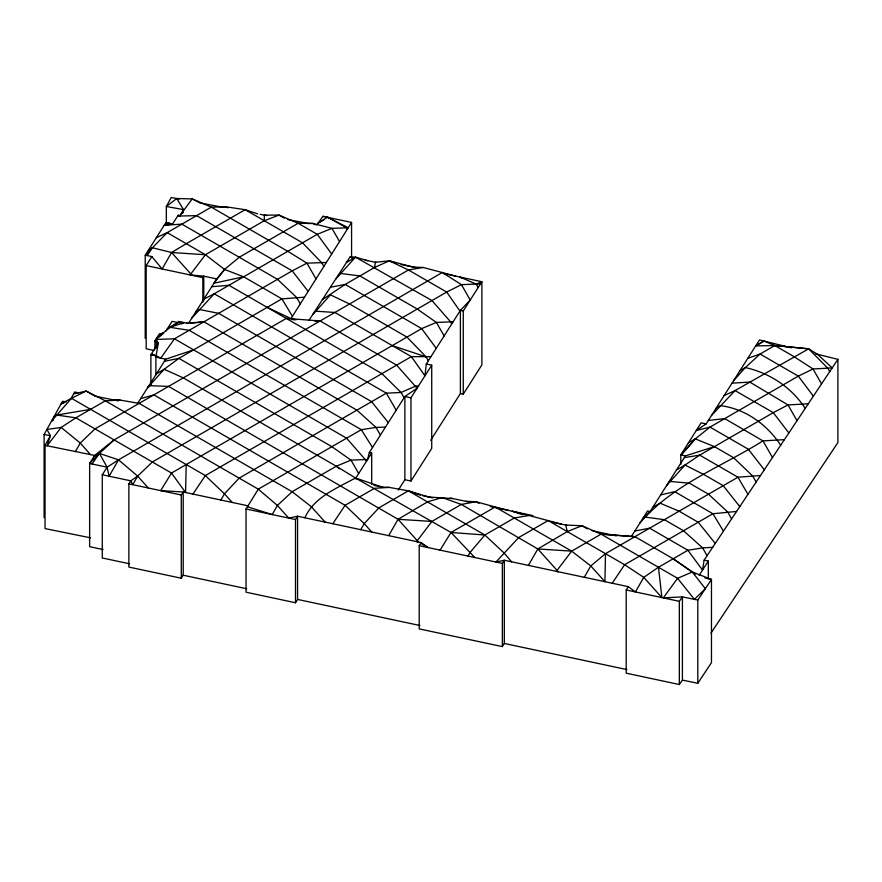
<?xml version="1.0" encoding="UTF-8"?>
<svg xmlns="http://www.w3.org/2000/svg" width="882" height="882" viewBox="0 0 882 882"><rect width="100%" height="100%" fill="white"/><g stroke="black" fill="none" stroke-linecap="round" stroke-linejoin="round"><path stroke-width="1.32" d="M316.726 225.053L322.911 216.333L327.553 217.17L348.214 227.788L331.963 228.35L312.834 223.422L298.116 223.278L239.254 257.257L224.535 269.44L216.685 278.91L203.786 276.154L190.071 274.93L205.418 254.722L264.28 220.732L264.346 215.131L278.999 215.098L298.116 223.278L317.244 234.314L331.698 254.005M760.482 475.552L737.947 477.206L605.504 553.676L604.92 581.679L590.786 565.935L571.668 551.14L495.166 506.974L476.048 501.715L465.685 501.296M186.212 464.538L185.562 492.498L171.494 473.039L75.874 417.836L56.757 415.047L54.045 416.58M322.393 299.615L345.182 284.434L374.607 267.444L375.401 262.252L389.326 260.84L413.195 267.081L423.173 267.478L442.29 272.527L461.418 284.643L470.238 300.012L460.393 310.343L426.293 363.99L424.948 375.82L411.365 356.626L334.873 312.471L315.745 311.181L314.389 311.985M815.31 353.748L837.9 359.338L704.123 560.136L702.524 570.07L687.894 550.269L649.648 528.186L634.853 530.997M75.4 451.529L80.284 443.073L95.002 428.873L286.308 318.413L320.155 320.96L396.646 365.126L417.043 388.245L404.871 396.525L369.326 452.521L367.596 459.489L351.003 460.128L336.285 466.214L292.129 491.704L277.411 505.463L272.196 514.57L247.434 506.786L258.294 489.168L361.311 429.688L376.03 427.439L385.467 427.086M90.648 537.844L45.048 528.583L45.048 445.366L50.417 435.653L46.9 429.446L61.156 427.428L75.874 417.836L105.311 400.836L120.029 400.064L139.147 403.383L292.129 491.704L311.258 506.654L325.116 522.1M70.648 399.248L74.661 392.005L78.63 392.81M44.1 517.701L44.1 434.495L62.545 401.266L66.337 401.983M166.345 224.237L166.345 206.498L176.72 198.516L183.544 209.618L180.171 215.616L177.657 216.057L196.598 215.649L292.218 270.851L308.149 291.391M257.61 213.852L245.152 209.695L186.289 243.675L171.571 252.517L162.123 268.977L151.869 256.574L145.221 255.163L145.221 338.368M455.696 276.132L442.29 272.527L118.53 459.842L109.114 476.225L107.119 467.206L99.401 453.414L114.12 439.909L408.454 269.98L423.173 267.478M480.481 283.905L461.418 284.643L446.7 292.063L152.365 461.992L137.647 476.115L132.741 484.67L130.768 480.822L102.279 474.77L102.279 557.986L129.478 563.763M220.875 500.039L224.458 493.799L239.165 478.121L386.338 393.163L401.056 392.479L415.764 386.029L418.52 385.919M304.863 517.789C314.08 497.062 336.803 488.352 355.402 477.978L382.259 487.118L389.249 487.393L408.366 490.844L428.884 497.04L452.885 498.573M360.738 529.685L364.222 523.632L378.94 507.834L408.366 490.844L420.416 495.243M388.675 535.639L398.058 519.3L427.494 501.88L442.213 497.569L461.33 504.427L537.822 548.957L558.273 571.745L556.333 571.338L571.668 551.14L601.094 534.139L634.941 536.686L673.187 558.769L695.523 574.061M478.915 503.402L476.048 501.715L461.33 504.427L431.893 521.427L416.613 541.592L418.41 541.978L398.058 519.3L168.583 386.393L149.455 385.677L147.57 387.782L164.173 369.249L178.892 358.357L281.909 298.877L304.51 297.179M468.011 556.079L470.139 552.364L484.857 535.01L514.294 518.01L529.013 515.507L561.525 524.173M528.395 565.384L537.822 548.957L567.258 531.603L581.977 525.727L601.094 534.139L677.585 578.305L694.41 599.363L705.335 588.68L692.304 571.988L677.585 578.305L663.319 597.886L682.414 596.882L697.805 600.058L711.465 579.43L692.304 571.988M584.27 577.28L590.786 565.935L605.504 553.676M181.67 323.937L183.996 322.592L177.844 322.592L167.238 328.986L177.844 322.592L178.561 321.423L187.16 323.275M155.894 374.828L155.894 357.089L158.286 343.043L155.882 339.427L174.482 338.82L292.218 270.851L306.936 263.156L326.362 262.483M440.074 550.136L451.022 532.463L495.166 506.974L508.749 510.48M453.116 321.787L436.392 322.426L421.673 328.6L171.494 473.039L160.678 490.624L183.213 492.002L248.04 505.827L246.034 508.98L246.034 592.197L295.503 602.748L295.503 519.542L297.565 516.224L421.221 542.573L428.145 547.59L420.736 543.323M295.503 602.748L297.565 599.44L297.565 516.224L288.756 518.098L277.411 505.463L258.294 489.168L105.311 400.836L86.182 391.079L73.614 393.89M679.327 684.52L679.327 601.315L682.414 596.882L682.414 680.099L679.327 684.52L626.198 673.175L626.198 589.959L628.26 586.651L635.404 591.932L643.75 577.379L658.468 567.269L687.894 550.269L702.612 547.887L712.667 547.314M421.221 542.573L419.215 545.693L419.215 628.899L502.354 646.605L502.354 563.389L504.317 560.257L628.26 586.651M502.354 646.605L504.317 643.463L504.317 560.257L495.949 562.032L518.704 537.546L548.13 520.556L624.621 564.723L643.75 577.379L661.897 597.588L658.468 567.269M181.284 578.217L181.284 495.011L183.213 492.002L183.213 575.218L181.284 578.217L128.871 567.06L128.871 483.854L130.768 480.822L137.647 476.115L148.308 487.989M114.12 439.909L94.672 455.443L89.633 463.469L89.633 546.675L103.084 549.552M267.191 307.377L291.016 318.6L351.576 222.44L322.911 216.333M154.074 350.474L146.169 348.787L146.169 265.581L151.869 256.574M150.888 384.739L150.888 354.729L158.286 343.043L156.357 342.602L156.357 348.059M165.926 331.07L172.078 321.346L177.844 322.592M178.627 215.285L177.866 215.726L180.171 215.616L178.197 215.197L172.563 224.006L165.915 222.595L145.221 255.163L167.172 232.639L211.316 207.149L226.035 206.818L245.152 209.695L302.526 242.815L321.643 262.649L323.848 266.474M202.838 302.195L202.838 277.643L203.786 276.154L203.786 300.707M188.384 323.54L216.685 278.91M355.248 478.915L371.686 453.05L369.326 452.521M398.344 490.017L404.871 479.731L404.871 396.525L410.968 397.804L431.728 365.17L426.293 363.99M430.648 440.35L460.393 393.548L460.393 310.343L463.271 310.949L481.881 281.711L443.723 273.585M631.347 536.532L647.553 510.987L650.111 511.516L685.424 455.884L714.42 446.634L733.548 457.67L752.666 475.993L756.139 482.068M786.391 346.593L808.629 348.842L817.515 354.299L832.2 367.904L813.028 368.985L798.309 376.118L710.01 427.097L696.262 430.504L706.129 423.922L759.479 339.934L791.386 347.828M154.912 349.129L154.912 340.937L159.565 333.639L161.759 334.113L163.655 333.473M137.471 403.658L165.75 359.195L193.61 349.856M460.393 393.548L463.271 394.155L481.881 364.916L481.881 281.711L476.126 284.07L459.842 277.014L462.168 278.359M404.871 479.731L410.968 481.021L431.728 448.376L431.728 365.17M162.641 332.735L156.478 338.479L158.749 337.167M102.279 474.77L107.119 467.206L118.53 459.842L137.647 476.115M699.106 575.395L708.323 561.051L704.123 560.136M308.943 320.387L349.945 257.092L355.49 257.169L367.706 260.686M156.357 342.602L157.139 341.389L154.912 340.937M682.414 680.099L697.805 683.274L711.465 662.636L711.465 579.43L704.927 577.964M332.801 523.732L345.094 505.298L374.53 488.297L389.249 487.393M710.969 633.089L837.9 442.555L837.9 359.338M192.938 494.074L205.33 475.574L411.365 356.626L430.945 356.67M612.207 583.234L624.621 564.723L712.921 513.743L736.569 511.439M147.118 255.56L152.454 247.765L171.571 252.517L205.418 254.722L224.535 269.44L243.664 276.805L281.909 298.877L292.449 316.318M92.07 463.987L99.401 453.414L118.53 459.842M224.535 269.44L213.962 283.21L243.664 276.805M93.801 395.489L86.182 391.079L71.464 398.289L51.498 421.177L53.593 419.964M681.345 455.002L695.303 438.883L710.01 427.097L748.256 449.181L764.319 469.797M191.879 318.049L214.227 293.794L317.244 234.314L331.963 228.35L339.548 241.547M733.615 380.66L745.356 367.551L760.063 354.035L774.782 345.535L789.5 346.913M711.454 415.532L735.037 390.572L808.629 348.842L827.746 368.158L829.719 371.609M666.549 485.618L684.983 465.023L699.702 455.134L773.282 412.644L788.001 404.926L808.287 403.791M639.869 523.103C672.382 484.659 721.289 467.063 762.974 440.879L784.385 439.666M335.601 279.23L355.49 257.169L431.982 300.564L452.036 323.485L451.099 322.944M312.768 314.499L330.463 294.864L349.581 303.97L406.955 337.089L426.083 356.857L428.332 360.782M714.42 446.634L695.303 438.883L680.805 454.88L680.805 464.428M650.111 511.516L642.746 518.561L645.249 517.095L664.367 519.696L683.495 530.732L702.612 547.887L707.088 555.704M183.996 322.592L170.072 327.332L156.478 338.479L161.56 335.149M346.428 262.516L355.49 257.169M338.412 274.886L340.772 273.486L359.9 275.934L417.263 309.053L436.392 322.426L444.131 335.921M148.408 250.146L152.454 247.765M195.969 311.589L199.508 309.516L218.637 313.33L371.62 401.652L388.3 422.632M156.489 373.759L164.173 369.249L183.302 377.893L336.285 466.214L357.684 479.323M739.91 370.738L745.356 367.551C769.611 372.932 791.727 387.485 805.2 408.432M716.217 408.035L720.329 405.632C745.169 408.664 767.241 424.617 780.669 445.245M688.368 442.94L695.303 438.883M676.439 470.04L684.983 465.023L704.112 474.67L723.24 485.706L739.789 506.61M668.545 482.476L670.276 481.462L689.393 483.16L708.522 494.207L727.639 511.935L731.608 518.881M652.757 507.348L659.968 503.126L679.085 511.196L698.213 522.243L715.258 543.433M93.944 456.6L99.401 453.414L89.633 463.469L107.119 467.206M821.55 383.89L813.028 368.985L793.91 356.582L774.782 345.535L763.966 341.047L755.709 345.876L774.782 345.535L808.629 348.842M165.959 222.606L172.563 224.006L164.206 225.285L181.879 224.138L277.499 279.34L296.628 297.454L300.299 303.86M183.379 212.54L181.185 213.808L192.199 198.902L211.316 207.149L287.808 251.315L306.936 263.156L315.999 278.933M324.025 219.673L318.137 223.069L327.553 217.17L346.67 227.832L347.398 229.088L346.67 227.832M327.553 217.634L326.704 217.137L327.939 217.402M755.764 345.788L763.966 341.047M203.852 299.152L214.227 293.794L386.338 393.163L396.194 410.196M156.301 237.71L167.172 232.639L205.418 254.722M724.111 395.61L735.037 390.572L773.282 412.644L788.839 432.974M374.607 267.444L389.326 260.84L396.327 263.101M264.28 220.732L278.999 215.098L284.291 218.108M747.815 358.312L760.063 354.035L798.309 376.118L813.369 396.161M140.679 398.62L153.865 394.882L345.094 505.298L364.222 523.632L371.763 532.033M660.651 494.912L674.675 491.66L712.921 513.743L723.438 531.151M330.408 287.245L345.182 284.434L421.673 328.6L436.237 348.346M56.757 415.047L90.592 409.336M63.747 403.295L61.189 403.702L71.464 398.289L205.33 475.574L224.458 493.799L232.231 502.453M684.333 457.604L699.702 455.134L737.947 477.206L747.958 494.339M316.34 321.478L320.155 320.96L314.687 320.982M708.312 420.471L724.728 418.597L762.974 440.879L772.489 457.526M190.975 323.253L203.918 321.831L356.901 410.152L376.03 427.439L380.407 435.069M211.746 286.716L228.945 285.294L381.928 373.626L401.056 392.479L404.088 397.76M186.543 323.143L203.918 321.831M732.016 383.174L749.755 382.071L788.001 404.926L797.019 420.703M220.533 206.818L226.035 206.818L227.887 207.865M308.16 223.433L312.834 223.422L315.194 224.767M113.48 399.91L120.029 400.064M176.72 198.516L192.199 198.902L198.902 202.364M612.384 535.01L615.812 535.154M398.058 519.3L431.893 521.427M537.822 548.957L571.668 551.14M601.094 534.139L634.941 536.686M355.402 477.978L451.022 532.463L484.857 535.01L503.986 552.893L511.637 561.812M170.072 327.332L189.2 330.32L361.311 429.688L372.513 447.505M286.308 318.413L288.987 318.887M291.666 319.361L294.334 319.835M183.544 209.618L166.345 206.498L171.229 197.48L179.311 199.012M44.1 434.495L50.417 435.653L47.11 445.785L61.156 427.428L80.284 443.073L90.46 454.594M199.519 202.838L221.073 206.928M260.146 214.326L266.937 215.616M287.686 219.552L308.645 223.521M349.945 257.092L353.858 257.886M365.17 260.179L376.052 262.384M45.048 445.366L94.672 455.443M94.506 396.04L118.32 400.902M401.167 264.512L416.326 267.742M146.169 265.581L202.838 277.643M155.894 357.089L165.75 359.195L164.394 361.333L178.892 358.357L331.875 446.678L351.003 460.128L358.676 473.502M450.305 498.021L470.734 502.376M490.304 506.544L532.982 515.639M552.209 522.188L566.63 525.264M592.009 530.666L616.463 535.881M373.825 485.32L383.13 487.305M422.831 495.75L432.764 497.867M128.871 483.854L181.284 495.011M419.215 545.693L502.354 563.389M626.198 589.959L679.327 601.315M246.034 508.98L295.503 519.542M297.565 599.44L419.876 625.492M504.317 643.463L626.915 669.581M183.213 575.218L246.717 588.757M706.129 423.922L701.113 422.842L680.805 454.88L685.424 455.884M150.888 354.729L156.588 355.975L160.711 358.114L174.482 338.82L346.593 438.189L366.581 461.077L365.71 459.555M291.016 318.6L296.076 319.857M529.013 515.507L512.343 511.24L522.618 514.735M392.236 345.59L426.083 356.857M389.326 260.84L408.454 269.98L446.7 292.063L459.941 311.059M408.366 490.844L484.857 535.01M154.207 355.457L151.439 353.847L156.588 355.975L157.713 357.475L156.191 356.604M148.584 386.195L149.455 386.691L149.455 385.677M587.324 528.869L581.977 525.727L565.726 525.066L567.258 531.603M673.187 558.769L692.91 572.65M336.285 466.214L339.383 468.838M451.022 532.463L474.77 557.523M171.571 252.517L192.067 275.349M476.126 284.07L478.143 287.576M708.323 561.051L708.323 578.779M697.805 600.058L697.805 683.274M556.95 570.268L556.95 570.974M463.271 310.949L463.271 394.155M417.186 540.611L417.186 541.261M410.968 397.804L410.968 481.021M371.686 453.05L371.686 484.416M351.576 222.44L351.576 257.908M190.699 273.828L190.699 274.567"/></g></svg>
